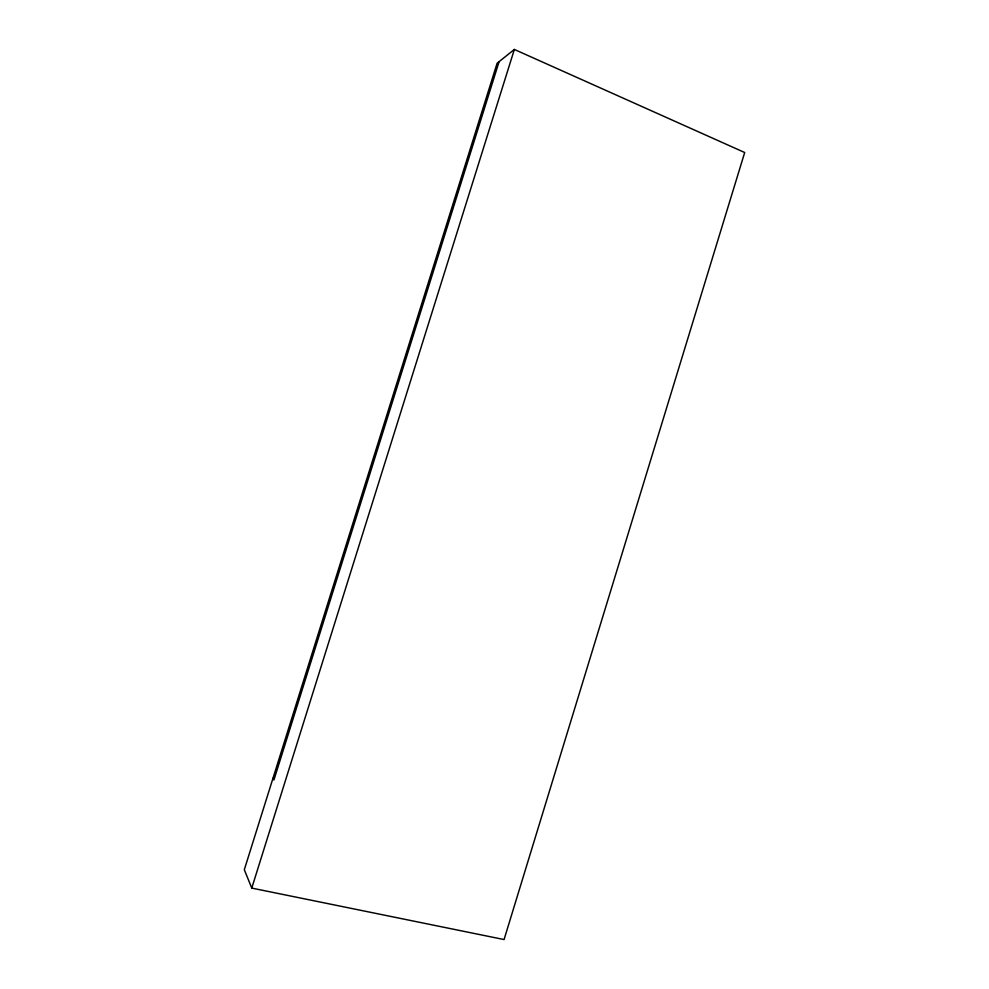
<?xml version="1.0" encoding="UTF-8"?>
<svg xmlns="http://www.w3.org/2000/svg" width="989" height="989" viewBox="0 0 989 989"><rect width="100%" height="100%" fill="white"/><g stroke="black" fill="none" stroke-linecap="round" stroke-linejoin="round"><path stroke-width="1.48" d="M499.074 61.689L273.928 779.975L272.952 778.306M251.762 888.097L514.354 49.45L744.692 152.516L504.069 939.55L251.762 888.097L244.308 869.714L497.108 63.259L514.354 49.45"/></g></svg>
